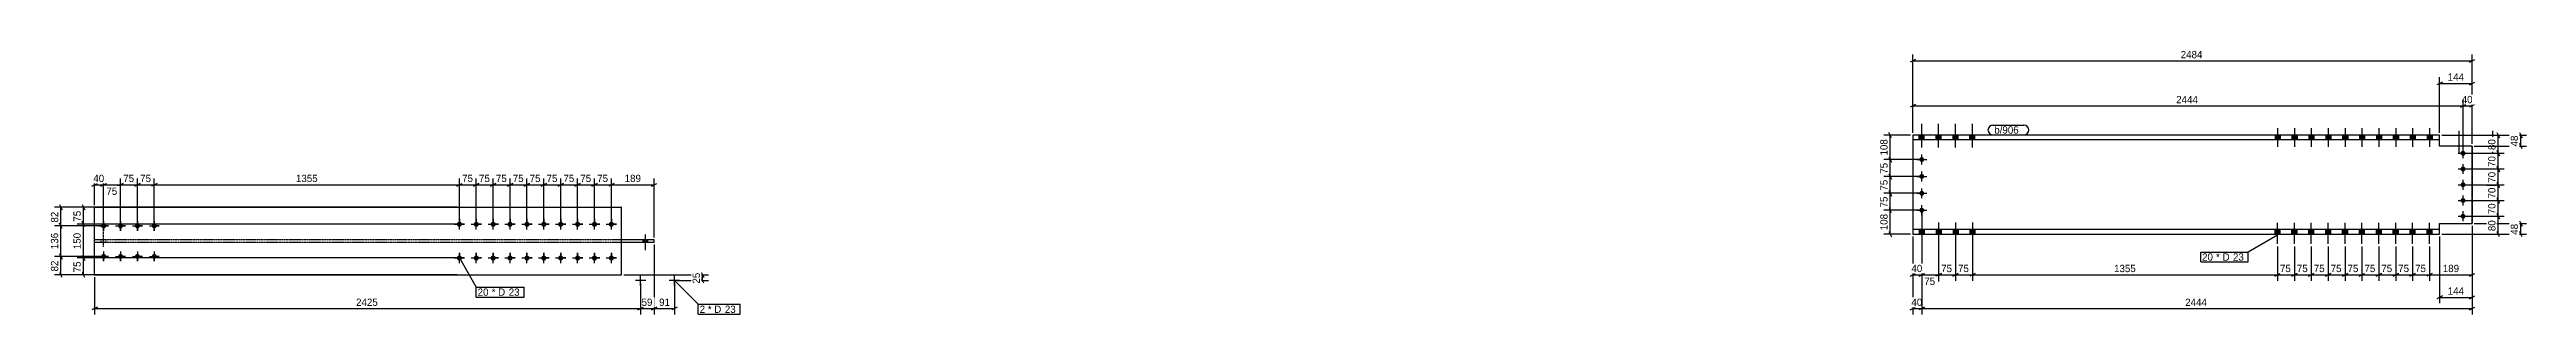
# Model space of a CAD drawing. Header units: millimetres. Extents: x 26 to 11027, y 32 to 1208.
import ezdxf

# ---------------------------------------------------------------- set-up
doc = ezdxf.new("R2010")
doc.units = ezdxf.units.MM
doc.linetypes.add('DXK_LINE_DOT2', pattern=[3.9198, 1.9599, -1.9599])
doc.linetypes.add('DXK_LINE_DOT4', pattern=[0.9408, 0.4704, -0.4704])
doc.styles.add('Comic Sans MS', font='COMIC.TTF', dxfattribs={"height": 0.2})

msp = doc.modelspace()

# ---------------------------------------------------------------- hatches: boundary and pattern name
at = {"linetype": 'Continuous'}
for points in [[(8352, 828), (8330, 828), (8330, 807), (8352, 807)], [(8352, 828), (8330, 828), (8330, 807), (8352, 807)], [(8427, 828), (8405, 828), (8405, 807), (8427, 807)], [(8427, 828), (8405, 828), (8405, 807), (8427, 807)], [(8502, 828), (8480, 828), (8480, 807), (8502, 807)], [(8502, 828), (8480, 828), (8480, 807), (8502, 807)], [(8577, 828), (8555, 828), (8555, 807), (8577, 807)], [(8577, 828), (8555, 828), (8555, 807), (8577, 807)], [(9933, 828), (9910, 828), (9910, 807), (9933, 807)], [(9933, 828), (9910, 828), (9910, 807), (9933, 807)], [(10008, 828), (9985, 828), (9985, 807), (10008, 807)], [(10008, 828), (9985, 828), (9985, 807), (10008, 807)], [(10083, 828), (10060, 828), (10060, 807), (10083, 807)], [(10083, 828), (10060, 828), (10060, 807), (10083, 807)], [(10158, 828), (10135, 828), (10135, 807), (10158, 807)], [(10158, 828), (10135, 828), (10135, 807), (10158, 807)], [(10233, 828), (10210, 828), (10210, 807), (10233, 807)], [(10233, 828), (10210, 828), (10210, 807), (10233, 807)], [(10308, 828), (10285, 828), (10285, 807), (10308, 807)], [(10308, 828), (10285, 828), (10285, 807), (10308, 807)], [(10383, 828), (10360, 828), (10360, 807), (10383, 807)], [(10383, 828), (10360, 828), (10360, 807), (10383, 807)], [(10458, 828), (10435, 828), (10435, 807), (10458, 807)], [(10458, 828), (10435, 828), (10435, 807), (10458, 807)], [(10533, 828), (10510, 828), (10510, 807), (10533, 807)], [(10533, 828), (10510, 828), (10510, 807), (10533, 807)], [(10608, 828), (10585, 828), (10585, 807), (10608, 807)], [(10608, 828), (10585, 828), (10585, 807), (10608, 807)], [(8341, 731, -1), (8341, 709, -1)], [(10734, 748, -1), (10756, 748, -1)], [(10734, 678, -1), (10756, 678, -1)], [(8341, 656, -1), (8341, 634, -1)], [(8341, 581, -1), (8341, 559, -1)], [(10734, 608, -1), (10756, 608, -1)], [(1846, 444, -1), (1846, 421, -1)], [(1921, 444, -1), (1921, 421, -1)], [(1996, 444, -1), (1996, 421, -1)], [(2071, 444, -1), (2071, 421, -1)], [(2146, 444, -1), (2146, 421, -1)], [(2221, 444, -1), (2221, 421, -1)], [(2296, 444, -1), (2296, 421, -1)], [(2371, 444, -1), (2371, 421, -1)], [(2446, 444, -1), (2446, 421, -1)], [(2521, 444, -1), (2521, 421, -1)], [(8341, 506, -1), (8341, 484, -1)], [(10734, 538, -1), (10756, 538, -1)], [(10734, 468, -1), (10756, 468, -1)], [(266, 436, -1), (266, 414, -1)], [(341, 436, -1), (341, 414, -1)], [(416, 436, -1), (416, 414, -1)], [(491, 436, -1), (491, 414, -1)], [(2660, 352), (2682, 352), (2682, 363), (2660, 363)], [(2660, 352), (2682, 352), (2682, 363), (2660, 363)], [(2660, 352), (2682, 352), (2682, 363), (2660, 363)], [(2660, 352), (2682, 352), (2682, 363), (2660, 363)], [(2660, 352), (2682, 352), (2682, 363), (2660, 363)], [(8352, 409), (8330, 409), (8330, 388), (8352, 388)], [(8352, 409), (8330, 409), (8330, 388), (8352, 388)], [(8427, 409), (8405, 409), (8405, 388), (8427, 388)], [(8427, 409), (8405, 409), (8405, 388), (8427, 388)], [(8502, 409), (8480, 409), (8480, 388), (8502, 388)], [(8502, 409), (8480, 409), (8480, 388), (8502, 388)], [(8577, 409), (8555, 409), (8555, 388), (8577, 388)], [(8577, 409), (8555, 409), (8555, 388), (8577, 388)], [(9933, 409), (9910, 409), (9910, 388), (9933, 388)], [(9933, 409), (9910, 409), (9910, 388), (9933, 388)], [(10008, 409), (9985, 409), (9985, 388), (10008, 388)], [(10008, 409), (9985, 409), (9985, 388), (10008, 388)], [(10083, 409), (10060, 409), (10060, 388), (10083, 388)], [(10083, 409), (10060, 409), (10060, 388), (10083, 388)], [(10158, 409), (10135, 409), (10135, 388), (10158, 388)], [(10158, 409), (10135, 409), (10135, 388), (10158, 388)], [(10233, 409), (10210, 409), (10210, 388), (10233, 388)], [(10233, 409), (10210, 409), (10210, 388), (10233, 388)], [(10308, 409), (10285, 409), (10285, 388), (10308, 388)], [(10308, 409), (10285, 409), (10285, 388), (10308, 388)], [(10383, 409), (10360, 409), (10360, 388), (10383, 388)], [(10383, 409), (10360, 409), (10360, 388), (10383, 388)], [(10458, 409), (10435, 409), (10435, 388), (10458, 388)], [(10458, 409), (10435, 409), (10435, 388), (10458, 388)], [(10533, 409), (10510, 409), (10510, 388), (10533, 388)], [(10533, 409), (10510, 409), (10510, 388), (10533, 388)], [(10608, 409), (10585, 409), (10585, 388), (10608, 388)], [(10608, 409), (10585, 409), (10585, 388), (10608, 388)], [(266, 301, -1), (266, 279, -1)], [(341, 301, -1), (341, 279, -1)], [(416, 301, -1), (416, 279, -1)], [(491, 301, -1), (491, 279, -1)], [(1846, 294, -1), (1846, 271, -1)], [(1921, 294, -1), (1921, 271, -1)], [(1996, 294, -1), (1996, 271, -1)], [(2071, 294, -1), (2071, 271, -1)], [(2146, 294, -1), (2146, 271, -1)], [(2221, 294, -1), (2221, 271, -1)], [(2296, 294, -1), (2296, 271, -1)], [(2371, 294, -1), (2371, 271, -1)], [(2446, 294, -1), (2446, 271, -1)], [(2521, 294, -1), (2521, 271, -1)]]:
    msp.add_hatch(color=3, dxfattribs=at).paths.add_polyline_path(points)

# ---------------------------------------------------------------- linework, layer by layer
at = {"color": 8, "linetype": 'Continuous'}
for p, q in [((8313, 1164), (8289, 1152)), ((8301, 838), (8301, 1186)), ((8301, 1158), (10785, 1158)), ((10773, 1152), (10797, 1164)), ((10785, 790), (10785, 1186)), ((10653, 1064), (10629, 1052)), ((10641, 838), (10641, 1086)), ((10641, 1058), (10785, 1058)), ((10773, 1052), (10797, 1064)), ((10785, 790), (10785, 1086)), ((8313, 964), (8289, 952)), ((8301, 838), (8301, 986)), ((10733, 952), (10757, 964)), ((10745, 758), (10745, 986)), ((10745, 958), (10785, 958)), ((10797, 964), (10773, 952)), ((10785, 790), (10785, 986)), ((8291, 828), (8173, 828)), ((8207, 816), (8195, 840)), ((8201, 720), (8201, 828)), ((10651, 828), (10927, 828)), ((10895, 840), (10907, 816)), ((10901, 748), (10901, 828)), ((10995, 840), (11007, 816)), ((11007, 768), (10995, 792)), ((11001, 780), (11001, 828)), ((8331, 720), (8173, 720)), ((8195, 732), (8207, 708)), ((10755, 748), (10927, 748)), ((10755, 678), (10927, 678)), ((10907, 736), (10895, 760)), ((10907, 666), (10895, 690)), ((254, 602), (278, 614)), ((266, 435), (266, 633)), ((329, 602), (353, 614)), ((341, 435), (341, 636)), ((404, 602), (428, 614)), ((416, 435), (416, 636)), ((416, 608), (491, 608)), ((503, 614), (479, 602)), ((503, 614), (479, 602)), ((491, 435), (491, 636)), ((491, 435), (491, 636)), ((1834, 602), (1858, 614)), ((1846, 443), (1846, 636)), ((1909, 602), (1933, 614)), ((1921, 443), (1921, 636)), ((1984, 602), (2008, 614)), ((1996, 443), (1996, 636)), ((2059, 602), (2083, 614)), ((2071, 443), (2071, 636)), ((2134, 602), (2158, 614)), ((2146, 443), (2146, 636)), ((2209, 602), (2233, 614)), ((2221, 443), (2221, 636)), ((2284, 602), (2308, 614)), ((2296, 443), (2296, 636)), ((2359, 602), (2383, 614)), ((2371, 443), (2371, 636)), ((2434, 602), (2458, 614)), ((2446, 443), (2446, 636)), ((2533, 614), (2509, 602)), ((2521, 443), (2521, 636)), ((2521, 608), (2711, 608)), ((2699, 602), (2723, 614)), ((2711, 373), (2711, 636)), ((8331, 645), (8173, 645)), ((8331, 570), (8173, 570)), ((8207, 633), (8195, 657)), ((8207, 558), (8195, 582)), ((10755, 608), (10927, 608)), ((10895, 620), (10907, 596)), ((10901, 538), (10901, 608)), ((1836, 508), (148, 508)), ((170, 520), (182, 496)), ((182, 421), (170, 445)), ((176, 433), (176, 508)), ((8331, 495), (8173, 495)), ((8207, 483), (8195, 507)), ((8201, 388), (8201, 495)), ((8341, 485), (8341, 32)), ((8341, 485), (8341, 179)), ((10755, 538), (10927, 538)), ((10907, 526), (10895, 550)), ((10995, 448), (11007, 424)), ((1836, 433), (148, 433)), ((2711, 342), (2711, 32)), ((8291, 388), (8173, 388)), ((8195, 400), (8207, 376)), ((8301, 378), (8301, 32)), ((8416, 343), (8416, 182)), ((8491, 343), (8491, 182)), ((8566, 343), (8566, 182)), ((8566, 343), (8566, 182)), ((9921, 334), (9921, 182)), ((9996, 334), (9996, 182)), ((10071, 334), (10071, 182)), ((10146, 334), (10146, 182)), ((10221, 334), (10221, 182)), ((10296, 334), (10296, 182)), ((10371, 334), (10371, 182)), ((10446, 334), (10446, 182)), ((10521, 334), (10521, 182)), ((10596, 334), (10596, 182)), ((10651, 388), (11027, 388)), ((10785, 426), (10785, 182)), ((10795, 436), (11027, 436)), ((11007, 376), (10995, 400)), ((11001, 388), (11001, 436)), ((256, 290), (48, 290)), ((70, 302), (82, 278)), ((76, 208), (76, 290)), ((1836, 283), (148, 283)), ((170, 295), (182, 271)), ((216, 208), (48, 208)), ((82, 196), (70, 220)), ((1836, 208), (148, 208)), ((182, 196), (170, 220)), ((226, 198), (226, 32)), ((2576, 208), (2952, 208)), ((2651, 173), (2651, 32)), ((2801, 173), (2801, 32)), ((2811, 183), (2952, 183)), ((2920, 220), (2932, 196)), ((2932, 171), (2920, 195)), ((2926, 183), (2926, 208)), ((8329, 202), (8353, 214)), ((8404, 202), (8428, 214)), ((8479, 202), (8503, 214)), ((8491, 208), (8566, 208)), ((8578, 214), (8554, 202)), ((8578, 214), (8554, 202)), ((9909, 202), (9933, 214)), ((9984, 202), (10008, 214)), ((10059, 202), (10083, 214)), ((10134, 202), (10158, 214)), ((10209, 202), (10233, 214)), ((10221, 208), (10296, 208)), ((10308, 214), (10284, 202)), ((10359, 202), (10383, 214)), ((10434, 202), (10458, 214)), ((10509, 202), (10533, 214)), ((10608, 214), (10584, 202)), ((10596, 208), (10785, 208)), ((10653, 114), (10629, 102)), ((10773, 202), (10797, 214)), ((10773, 102), (10797, 114)), ((238, 64), (214, 52)), ((2639, 52), (2663, 64)), ((2699, 52), (2723, 64)), ((2711, 58), (2801, 58)), ((2813, 64), (2789, 52)), ((8289, 52), (8313, 64)), ((8301, 58), (8341, 58)), ((8353, 64), (8329, 52)), ((10641, 108), (10785, 108)), ((10773, 52), (10797, 64))]:
    msp.add_line(p, q, dxfattribs=at)
at = {"color": 7, "linetype": 'Continuous'}
for p, q in [((10641, 828), (8301, 828)), ((8301, 828), (8301, 388)), ((10641, 807), (8301, 807)), ((10641, 807), (10641, 828)), ((10641, 780), (10641, 807)), ((10785, 780), (10641, 780)), ((10785, 436), (10785, 780)), ((226, 208), (226, 508)), ((226, 508), (2566, 508)), ((2566, 208), (2566, 508)), ((2711, 363), (2566, 363)), ((2711, 352), (2566, 352)), ((2711, 352), (2711, 363)), ((10641, 409), (8301, 409)), ((8301, 388), (10641, 388)), ((10641, 409), (10641, 436)), ((10641, 436), (10785, 436)), ((10641, 388), (10641, 409)), ((226, 208), (2566, 208))]:
    msp.add_line(p, q, dxfattribs=at)
at = {"color": 3, "linetype": 'Continuous'}
for p, q in [((8330, 807), (8330, 828)), ((8330, 807), (8330, 828)), ((8341, 774), (8341, 878)), ((8341, 774), (8341, 878)), ((8352, 807), (8352, 828)), ((8352, 807), (8352, 828)), ((8405, 807), (8405, 828)), ((8405, 807), (8405, 828)), ((8416, 774), (8416, 878)), ((8416, 774), (8416, 878)), ((8427, 807), (8427, 828)), ((8427, 807), (8427, 828)), ((8480, 807), (8480, 828)), ((8480, 807), (8480, 828)), ((8491, 774), (8491, 878)), ((8491, 774), (8491, 878)), ((8502, 807), (8502, 828)), ((8502, 807), (8502, 828)), ((8555, 807), (8555, 828)), ((8555, 807), (8555, 828)), ((8566, 774), (8566, 878)), ((8566, 774), (8566, 878)), ((8577, 807), (8577, 828)), ((8577, 807), (8577, 828)), ((9910, 828), (9910, 807)), ((9910, 828), (9910, 807)), ((9921, 860), (9921, 777)), ((9921, 860), (9921, 777)), ((9933, 828), (9933, 807)), ((9933, 828), (9933, 807)), ((9985, 828), (9985, 807)), ((9985, 828), (9985, 807)), ((9996, 860), (9996, 777)), ((9996, 860), (9996, 777)), ((10008, 828), (10008, 807)), ((10008, 828), (10008, 807)), ((10060, 828), (10060, 807)), ((10060, 828), (10060, 807)), ((10071, 860), (10071, 777)), ((10071, 860), (10071, 777)), ((10083, 828), (10083, 807)), ((10083, 828), (10083, 807)), ((10135, 828), (10135, 807)), ((10135, 828), (10135, 807)), ((10146, 860), (10146, 777)), ((10146, 860), (10146, 777)), ((10158, 828), (10158, 807)), ((10158, 828), (10158, 807)), ((10210, 828), (10210, 807)), ((10210, 828), (10210, 807)), ((10221, 860), (10221, 777)), ((10221, 860), (10221, 777)), ((10233, 828), (10233, 807)), ((10233, 828), (10233, 807)), ((10285, 828), (10285, 807)), ((10285, 828), (10285, 807)), ((10296, 860), (10296, 777)), ((10296, 860), (10296, 777)), ((10308, 828), (10308, 807)), ((10308, 828), (10308, 807)), ((10360, 828), (10360, 807)), ((10360, 828), (10360, 807)), ((10371, 860), (10371, 777)), ((10371, 860), (10371, 777)), ((10383, 828), (10383, 807)), ((10383, 828), (10383, 807)), ((10435, 828), (10435, 807)), ((10435, 828), (10435, 807)), ((10446, 860), (10446, 777)), ((10446, 860), (10446, 777)), ((10458, 828), (10458, 807)), ((10458, 828), (10458, 807)), ((10510, 828), (10510, 807)), ((10510, 828), (10510, 807)), ((10521, 860), (10521, 777)), ((10521, 860), (10521, 777)), ((10533, 828), (10533, 807)), ((10533, 828), (10533, 807)), ((10585, 828), (10585, 807)), ((10585, 828), (10585, 807)), ((10596, 860), (10596, 777)), ((10596, 860), (10596, 777)), ((10608, 828), (10608, 807)), ((10608, 828), (10608, 807)), ((10726, 847), (10726, 747)), ((10876, 847), (10876, 747)), ((8319, 720), (8363, 720)), ((8341, 698), (8341, 742)), ((8341, 623), (8341, 667)), ((10723, 748), (10767, 748)), ((10723, 678), (10767, 678)), ((10745, 726), (10745, 770)), ((10745, 656), (10745, 700)), ((8319, 645), (8363, 645)), ((8319, 570), (8363, 570)), ((8341, 548), (8341, 592)), ((10723, 608), (10767, 608)), ((10745, 586), (10745, 630)), ((10745, 516), (10745, 560)), ((266, 447), (266, 403)), ((266, 447), (266, 433)), ((341, 447), (341, 403)), ((341, 447), (341, 433)), ((416, 447), (416, 403)), ((416, 447), (416, 433)), ((491, 447), (491, 403)), ((491, 447), (491, 433)), ((1846, 456), (1846, 440)), ((1846, 410), (1846, 456)), ((1921, 456), (1921, 440)), ((1921, 410), (1921, 456)), ((1996, 456), (1996, 440)), ((1996, 410), (1996, 456)), ((2071, 456), (2071, 440)), ((2071, 410), (2071, 456)), ((2146, 456), (2146, 440)), ((2146, 410), (2146, 456)), ((2221, 456), (2221, 440)), ((2221, 410), (2221, 456)), ((2296, 456), (2296, 440)), ((2296, 410), (2296, 456)), ((2371, 456), (2371, 440)), ((2371, 410), (2371, 456)), ((2446, 456), (2446, 440)), ((2446, 410), (2446, 456)), ((2521, 456), (2521, 440)), ((2521, 410), (2521, 456)), ((8319, 495), (8363, 495)), ((8341, 473), (8341, 517)), ((8341, 441), (8341, 338)), ((8341, 441), (8341, 338)), ((8416, 441), (8416, 338)), ((8416, 441), (8416, 338)), ((8491, 441), (8491, 338)), ((8491, 441), (8491, 338)), ((8566, 441), (8566, 338)), ((8566, 441), (8566, 338)), ((10723, 538), (10767, 538)), ((10723, 468), (10767, 468)), ((10745, 446), (10745, 490)), ((244, 425), (288, 425)), ((244, 425), (259, 425)), ((266, 403), (266, 418)), ((288, 425), (274, 425)), ((319, 425), (363, 425)), ((319, 425), (334, 425)), ((341, 403), (341, 418)), ((363, 425), (349, 425)), ((394, 425), (438, 425)), ((394, 425), (409, 425)), ((416, 403), (416, 418)), ((438, 425), (424, 425)), ((469, 425), (513, 425)), ((469, 425), (484, 425)), ((491, 403), (491, 418)), ((513, 425), (499, 425)), ((1823, 433), (1839, 433)), ((1823, 433), (1869, 433)), ((1846, 410), (1846, 425)), ((1869, 433), (1854, 433)), ((1898, 433), (1914, 433)), ((1898, 433), (1944, 433)), ((1921, 410), (1921, 425)), ((1944, 433), (1929, 433)), ((1973, 433), (1989, 433)), ((1973, 433), (2019, 433)), ((1996, 410), (1996, 425)), ((2019, 433), (2004, 433)), ((2048, 433), (2064, 433)), ((2048, 433), (2094, 433)), ((2071, 410), (2071, 425)), ((2094, 433), (2079, 433)), ((2123, 433), (2139, 433)), ((2123, 433), (2169, 433)), ((2146, 410), (2146, 425)), ((2169, 433), (2154, 433)), ((2198, 433), (2214, 433)), ((2198, 433), (2244, 433)), ((2221, 410), (2221, 425)), ((2244, 433), (2229, 433)), ((2273, 433), (2289, 433)), ((2273, 433), (2319, 433)), ((2296, 410), (2296, 425)), ((2319, 433), (2304, 433)), ((2348, 433), (2364, 433)), ((2348, 433), (2394, 433)), ((2371, 410), (2371, 425)), ((2394, 433), (2379, 433)), ((2423, 433), (2439, 433)), ((2423, 433), (2469, 433)), ((2446, 410), (2446, 425)), ((2469, 433), (2454, 433)), ((2498, 433), (2514, 433)), ((2498, 433), (2544, 433)), ((2521, 410), (2521, 425)), ((2544, 433), (2529, 433)), ((2660, 363), (2660, 352)), ((2660, 363), (2660, 352)), ((2660, 363), (2660, 352)), ((2660, 363), (2660, 352)), ((2660, 363), (2660, 352)), ((2671, 387), (2671, 318)), ((2671, 387), (2671, 318)), ((2671, 387), (2671, 318)), ((2671, 387), (2671, 318)), ((2671, 387), (2671, 318)), ((2682, 363), (2682, 352)), ((2682, 363), (2682, 352)), ((2682, 363), (2682, 352)), ((2682, 363), (2682, 352)), ((2682, 363), (2682, 352)), ((8330, 409), (8330, 388)), ((8330, 409), (8330, 388)), ((8352, 409), (8352, 388)), ((8352, 409), (8352, 388)), ((8405, 409), (8405, 388)), ((8405, 409), (8405, 388)), ((8427, 409), (8427, 388)), ((8427, 409), (8427, 388)), ((8480, 409), (8480, 388)), ((8480, 409), (8480, 388)), ((8502, 409), (8502, 388)), ((8502, 409), (8502, 388)), ((8555, 409), (8555, 388)), ((8555, 409), (8555, 388)), ((8577, 409), (8577, 388)), ((8577, 409), (8577, 388)), ((9910, 388), (9910, 409)), ((9910, 388), (9910, 409)), ((9921, 345), (9921, 439)), ((9921, 345), (9921, 439)), ((9933, 388), (9933, 409)), ((9933, 388), (9933, 409)), ((9985, 388), (9985, 409)), ((9985, 388), (9985, 409)), ((9996, 345), (9996, 439)), ((9996, 345), (9996, 439)), ((10008, 388), (10008, 409)), ((10008, 388), (10008, 409)), ((10060, 388), (10060, 409)), ((10060, 388), (10060, 409)), ((10071, 345), (10071, 439)), ((10071, 345), (10071, 439)), ((10083, 388), (10083, 409)), ((10083, 388), (10083, 409)), ((10135, 388), (10135, 409)), ((10135, 388), (10135, 409)), ((10146, 345), (10146, 439)), ((10146, 345), (10146, 439)), ((10158, 388), (10158, 409)), ((10158, 388), (10158, 409)), ((10210, 388), (10210, 409)), ((10210, 388), (10210, 409)), ((10221, 345), (10221, 439)), ((10221, 345), (10221, 439)), ((10233, 388), (10233, 409)), ((10233, 388), (10233, 409)), ((10285, 388), (10285, 409)), ((10285, 388), (10285, 409)), ((10296, 345), (10296, 439)), ((10296, 345), (10296, 439)), ((10308, 388), (10308, 409)), ((10308, 388), (10308, 409)), ((10360, 388), (10360, 409)), ((10360, 388), (10360, 409)), ((10371, 345), (10371, 439)), ((10371, 345), (10371, 439)), ((10383, 388), (10383, 409)), ((10383, 388), (10383, 409)), ((10435, 388), (10435, 409)), ((10435, 388), (10435, 409)), ((10446, 345), (10446, 439)), ((10446, 345), (10446, 439)), ((10458, 388), (10458, 409)), ((10458, 388), (10458, 409)), ((10510, 388), (10510, 409)), ((10510, 388), (10510, 409)), ((10521, 345), (10521, 439)), ((10521, 345), (10521, 439)), ((10533, 388), (10533, 409)), ((10533, 388), (10533, 409)), ((10585, 388), (10585, 409)), ((10585, 388), (10585, 409)), ((10596, 345), (10596, 439)), ((10596, 345), (10596, 439)), ((10608, 388), (10608, 409)), ((10608, 388), (10608, 409)), ((244, 290), (288, 290)), ((244, 290), (259, 290)), ((266, 312), (266, 268)), ((266, 312), (266, 297)), ((266, 268), (266, 283)), ((288, 290), (274, 290)), ((319, 290), (363, 290)), ((319, 290), (334, 290)), ((341, 312), (341, 268)), ((341, 312), (341, 297)), ((341, 268), (341, 283)), ((363, 290), (349, 290)), ((394, 290), (438, 290)), ((394, 290), (409, 290)), ((416, 312), (416, 268)), ((416, 312), (416, 297)), ((416, 268), (416, 283)), ((438, 290), (424, 290)), ((469, 290), (513, 290)), ((469, 290), (484, 290)), ((491, 312), (491, 268)), ((491, 312), (491, 297)), ((491, 268), (491, 283)), ((513, 290), (499, 290)), ((1823, 283), (1839, 283)), ((1823, 283), (1869, 283)), ((1846, 306), (1846, 290)), ((1846, 260), (1846, 306)), ((1846, 260), (1846, 275)), ((1869, 283), (1854, 283)), ((1898, 283), (1914, 283)), ((1898, 283), (1944, 283)), ((1921, 306), (1921, 290)), ((1921, 260), (1921, 306)), ((1921, 260), (1921, 275)), ((1944, 283), (1929, 283)), ((1973, 283), (1989, 283)), ((1973, 283), (2019, 283)), ((1996, 306), (1996, 290)), ((1996, 260), (1996, 306)), ((1996, 260), (1996, 275)), ((2019, 283), (2004, 283)), ((2048, 283), (2064, 283)), ((2048, 283), (2094, 283)), ((2071, 306), (2071, 290)), ((2071, 260), (2071, 306)), ((2071, 260), (2071, 275)), ((2094, 283), (2079, 283)), ((2123, 283), (2139, 283)), ((2123, 283), (2169, 283)), ((2146, 306), (2146, 290)), ((2146, 260), (2146, 306)), ((2146, 260), (2146, 275)), ((2169, 283), (2154, 283)), ((2198, 283), (2214, 283)), ((2198, 283), (2244, 283)), ((2221, 306), (2221, 290)), ((2221, 260), (2221, 306)), ((2221, 260), (2221, 275)), ((2244, 283), (2229, 283)), ((2273, 283), (2289, 283)), ((2273, 283), (2319, 283)), ((2296, 306), (2296, 290)), ((2296, 260), (2296, 306)), ((2296, 260), (2296, 275)), ((2319, 283), (2304, 283)), ((2348, 283), (2364, 283)), ((2348, 283), (2394, 283)), ((2371, 306), (2371, 290)), ((2371, 260), (2371, 306)), ((2371, 260), (2371, 275)), ((2394, 283), (2379, 283)), ((2423, 283), (2439, 283)), ((2423, 283), (2469, 283)), ((2446, 306), (2446, 290)), ((2446, 260), (2446, 306)), ((2446, 260), (2446, 275)), ((2469, 283), (2454, 283)), ((2498, 283), (2514, 283)), ((2498, 283), (2544, 283)), ((2521, 306), (2521, 290)), ((2521, 260), (2521, 306)), ((2521, 260), (2521, 275)), ((2544, 283), (2529, 283)), ((2674, 183), (2628, 183)), ((2651, 160), (2651, 206)), ((2824, 183), (2778, 183)), ((2801, 160), (2801, 206))]:
    msp.add_line(p, q, dxfattribs=at)
at = {"color": 7, "linetype": 'DXK_LINE_DOT4'}
for p, q in [((10641, 807), (10641, 828)), ((10641, 780), (10641, 807)), ((10785, 780), (10785, 436)), ((2566, 363), (226, 363)), ((2566, 352), (226, 352)), ((10641, 409), (10641, 436)), ((10641, 388), (10641, 409))]:
    msp.add_line(p, q, dxfattribs=at)
at = {"color": 3, "linetype": 'DXK_LINE_DOT2'}
for p, q in [((255, 352), (255, 363)), ((255, 352), (255, 363)), ((255, 352), (255, 363)), ((255, 352), (255, 363)), ((266, 333), (266, 401)), ((266, 333), (266, 401)), ((266, 333), (266, 401)), ((266, 333), (266, 401)), ((277, 352), (277, 363)), ((277, 352), (277, 363)), ((277, 352), (277, 363)), ((277, 352), (277, 363))]:
    msp.add_line(p, q, dxfattribs=at)

# ---------------------------------------------------------------- wipeouts: each hides what was drawn before it
at = {"color": 0}
for points in [[(9638, 271), (9638, 303), (9586, 303), (9586, 271)], [(1980, 115), (1980, 147), (1927, 147), (1927, 115)], [(2940, 39), (2940, 71), (2913, 71), (2913, 39)]]:
    msp.add_wipeout(points, dxfattribs=at)

# ---------------------------------------------------------------- next in the draw order: wipeouts: each hides what was drawn before it
for points in [[(9602, 1164), (9602, 1208), (9485, 1208), (9485, 1164)], [(10755, 1064), (10755, 1108), (10671, 1108), (10671, 1064)], [(10798, 964), (10798, 1008), (10733, 1008), (10733, 964)], [(8195, 816), (8150, 816), (8150, 732), (8195, 732)], [(8788, 835), (8788, 867), (8663, 867), (8663, 835)], [(10895, 820), (10850, 820), (10850, 755), (10895, 755)], [(2658, 614), (2658, 658), (2574, 658), (2574, 614)], [(10895, 605), (10850, 605), (10850, 540), (10895, 540)], [(170, 503), (126, 503), (126, 438), (170, 438)], [(8195, 483), (8150, 483), (8150, 399), (8195, 399)], [(10995, 444), (10950, 444), (10950, 379), (10995, 379)], [(70, 281), (26, 281), (26, 216), (70, 216)], [(2920, 228), (2876, 228), (2876, 163), (2920, 163)], [(9638, 271), (9638, 303), (9586, 303), (9586, 271)], [(10291, 214), (10291, 258), (10226, 258), (10226, 214)], [(10733, 214), (10733, 258), (10649, 258), (10649, 214)], [(1980, 115), (1980, 147), (1927, 147), (1927, 115)], [(2785, 64), (2785, 108), (2727, 108), (2727, 64)], [(2940, 39), (2940, 71), (2913, 71), (2913, 39)], [(8354, 64), (8354, 108), (8289, 108), (8289, 64)]]:
    msp.add_wipeout(points, dxfattribs=at)

# ---------------------------------------------------------------- next in the draw order: linework, layer by layer
at = {"color": 8, "linetype": 'Continuous'}
for p, q in [((8301, 958), (10745, 958)), ((10733, 952), (10757, 964)), ((10745, 758), (10745, 986)), ((10651, 828), (11027, 828)), ((8331, 720), (8173, 720)), ((8195, 732), (8207, 708)), ((8201, 645), (8201, 720)), ((10755, 748), (10927, 748)), ((10895, 760), (10907, 736)), ((10901, 678), (10901, 748)), ((2446, 608), (2521, 608)), ((2533, 614), (2509, 602)), ((2521, 443), (2521, 636)), ((10755, 608), (10927, 608)), ((10907, 596), (10895, 620)), ((216, 508), (48, 508)), ((70, 520), (82, 496)), ((182, 421), (170, 445)), ((8331, 495), (8173, 495)), ((8207, 483), (8195, 507)), ((8341, 485), (8341, 32)), ((10755, 538), (10927, 538)), ((10755, 468), (10927, 468)), ((10895, 550), (10907, 526)), ((10907, 456), (10895, 480)), ((10901, 468), (10901, 538)), ((1836, 433), (148, 433)), ((176, 283), (176, 433)), ((2711, 342), (2711, 32)), ((10221, 334), (10221, 182)), ((10296, 334), (10296, 182)), ((10596, 334), (10596, 182)), ((10651, 388), (10927, 388)), ((10785, 426), (10785, 32)), ((10785, 426), (10785, 82)), ((10907, 376), (10895, 400)), ((10146, 208), (10221, 208)), ((10233, 214), (10209, 202)), ((10284, 202), (10308, 214)), ((10521, 208), (10596, 208)), ((10608, 214), (10584, 202)), ((2651, 58), (2711, 58)), ((2723, 64), (2699, 52)), ((8353, 64), (8329, 52)), ((8341, 58), (10785, 58))]:
    msp.add_line(p, q, dxfattribs=at)
at = {"color": 7, "linetype": 'Continuous'}
for p, q in [((1846, 283), (1921, 153)), ((9580, 265), (9580, 309)), ((1921, 109), (1921, 153))]:
    msp.add_line(p, q, dxfattribs=at)

# ---------------------------------------------------------------- next in the draw order: texts
at = {"color": 3, "style": 'Comic Sans MS'}
for s, p in [('2484', (9491, 1170)), ('144', (10677, 1070)), ('40', (10739, 970)), ('189', (2580, 620)), ('75', (10232, 220)), ('189', (10655, 220)), ('91', (2733, 70)), ('40', (8295, 70))]:
    msp.add_text(s, height=32.4, dxfattribs=at).set_placement(p)
for s, p in [('108', (8189, 738)), ('80', (10889, 762)), ('70', (10889, 547)), ('75', (164, 444)), ('108', (8189, 406)), ('48', (10989, 386)), ('82', (64, 223)), ('25', (2914, 169))]:
    msp.add_text(s, height=32.4, rotation=90.0002, dxfattribs=at).set_placement(p)

# ---------------------------------------------------------------- next in the draw order: wipeouts: each hides what was drawn before it
at = {"color": 0}
for points in [[(8788, 835), (8788, 867), (8663, 867), (8663, 835)], [(9714, 271), (9714, 303), (9648, 303), (9648, 271)], [(2055, 115), (2055, 147), (1989, 147), (1989, 115)], [(3015, 39), (3015, 71), (2949, 71), (2949, 39)]]:
    msp.add_wipeout(points, dxfattribs=at)

# ---------------------------------------------------------------- next in the draw order: linework, layer by layer
at = {"color": 7, "linetype": 'Continuous'}
for p, q in [((8657, 873), (8794, 873)), ((8657, 829), (8794, 829))]:
    msp.add_line(p, q, dxfattribs=at)
for centre, start, end in [((8657, 851), 90, 270), ((8794, 851), 270, 90)]:
    msp.add_arc(centre, 22, start, end, dxfattribs=at)

# ---------------------------------------------------------------- next in the draw order: texts
at = {"color": 3, "style": 'Comic Sans MS'}
msp.add_text('b/906', height=32.4, dxfattribs=at).set_placement((8663, 835))

# ---------------------------------------------------------------- next in the draw order: wipeouts: each hides what was drawn before it
at = {"color": 0}
for points in [[(9582, 964), (9582, 1008), (9465, 1008), (9465, 964)], [(8195, 715), (8150, 715), (8150, 650), (8195, 650)], [(10895, 745), (10850, 745), (10850, 680), (10895, 680)], [(2516, 614), (2516, 658), (2451, 658), (2451, 614)], [(10895, 535), (10850, 535), (10850, 470), (10895, 470)], [(170, 400), (126, 400), (126, 316), (170, 316)], [(9714, 271), (9714, 303), (9648, 303), (9648, 271)], [(10216, 214), (10216, 258), (10151, 258), (10151, 214)], [(10591, 214), (10591, 258), (10526, 258), (10526, 214)], [(2055, 115), (2055, 147), (1989, 147), (1989, 115)], [(2713, 64), (2713, 108), (2649, 108), (2649, 64)], [(3015, 39), (3015, 71), (2949, 71), (2949, 39)], [(9622, 64), (9622, 108), (9505, 108), (9505, 64)]]:
    msp.add_wipeout(points, dxfattribs=at)

# ---------------------------------------------------------------- next in the draw order: linework, layer by layer
at = {"color": 8, "linetype": 'Continuous'}
for p, q in [((10795, 780), (11027, 780)), ((10755, 678), (10927, 678)), ((10895, 690), (10907, 666)), ((10901, 608), (10901, 678)), ((2371, 608), (2446, 608)), ((2458, 614), (2434, 602)), ((2446, 443), (2446, 636)), ((8331, 645), (8173, 645)), ((8195, 657), (8207, 633)), ((8201, 570), (8201, 645)), ((76, 425), (76, 508)), ((10755, 468), (10927, 468)), ((10895, 480), (10907, 456)), ((10901, 388), (10901, 468)), ((256, 425), (48, 425)), ((82, 413), (70, 437)), ((10146, 334), (10146, 182)), ((10521, 334), (10521, 182)), ((10641, 378), (10641, 82)), ((1836, 283), (148, 283)), ((170, 295), (182, 271)), ((176, 208), (176, 283)), ((2651, 173), (2651, 32)), ((10071, 208), (10146, 208)), ((10158, 214), (10134, 202)), ((10446, 208), (10521, 208)), ((10533, 214), (10509, 202)), ((226, 58), (2651, 58)), ((2639, 52), (2663, 64))]:
    msp.add_line(p, q, dxfattribs=at)
at = {"color": 7, "linetype": 'Continuous'}
for p in [(2801, 183), (2907, 33)]:
    msp.add_line(p, (2907, 77), dxfattribs=at)

# ---------------------------------------------------------------- next in the draw order: texts
at = {"color": 3, "style": 'Comic Sans MS'}
for s, p in [('2444', (9471, 970)), ('75', (2458, 620)), ('20', (9586, 271)), ('75', (10157, 220)), ('75', (10532, 220)), ('20', (1927, 115)), ('59', (2655, 70)), ('2', (2913, 39)), ('2444', (9511, 70))]:
    msp.add_text(s, height=32.4, dxfattribs=at).set_placement(p)
for s, p in [('75', (8189, 657)), ('70', (10889, 687)), ('70', (10889, 477)), ('150', (164, 322))]:
    msp.add_text(s, height=32.4, rotation=90.0002, dxfattribs=at).set_placement(p)

# ---------------------------------------------------------------- next in the draw order: wipeouts: each hides what was drawn before it
at = {"color": 0}
for points in [[(9776, 271), (9776, 303), (9723, 303), (9723, 271)], [(2117, 115), (2117, 147), (2065, 147), (2065, 115)], [(3077, 39), (3077, 71), (3025, 71), (3025, 39)]]:
    msp.add_wipeout(points, dxfattribs=at)

# ---------------------------------------------------------------- next in the draw order: wipeouts: each hides what was drawn before it
for points in [[(10995, 836), (10950, 836), (10950, 771), (10995, 771)], [(10895, 675), (10850, 675), (10850, 610), (10895, 610)], [(2441, 614), (2441, 658), (2376, 658), (2376, 614)], [(8195, 640), (8150, 640), (8150, 575), (8195, 575)], [(70, 499), (26, 499), (26, 434), (70, 434)], [(10895, 460), (10850, 460), (10850, 395), (10895, 395)], [(170, 278), (126, 278), (126, 213), (170, 213)], [(9776, 271), (9776, 303), (9723, 303), (9723, 271)], [(10141, 214), (10141, 258), (10076, 258), (10076, 214)], [(10516, 214), (10516, 258), (10451, 258), (10451, 214)], [(2117, 115), (2117, 147), (2065, 147), (2065, 115)], [(10755, 114), (10755, 158), (10671, 158), (10671, 114)], [(1497, 64), (1497, 108), (1380, 108), (1380, 64)], [(3077, 39), (3077, 71), (3025, 71), (3025, 39)]]:
    msp.add_wipeout(points, dxfattribs=at)

# ---------------------------------------------------------------- next in the draw order: linework, layer by layer
at = {"color": 8, "linetype": 'Continuous'}
for p, q in [((2296, 608), (2371, 608)), ((2383, 614), (2359, 602)), ((2371, 443), (2371, 636)), ((8331, 570), (8173, 570)), ((8195, 582), (8207, 558)), ((8201, 495), (8201, 570)), ((256, 425), (48, 425)), ((82, 413), (70, 437)), ((76, 290), (76, 425)), ((10071, 334), (10071, 182)), ((10446, 334), (10446, 182)), ((256, 290), (48, 290)), ((70, 302), (82, 278)), ((9996, 208), (10071, 208)), ((10083, 214), (10059, 202)), ((10371, 208), (10446, 208)), ((10458, 214), (10434, 202))]:
    msp.add_line(p, q, dxfattribs=at)
at = {"color": 7, "linetype": 'Continuous'}
for p, q in [((9580, 309), (9791, 309)), ((9580, 265), (9791, 265)), ((9791, 265), (9791, 309)), ((1921, 153), (2133, 153)), ((2133, 109), (2133, 153)), ((1921, 109), (2133, 109)), ((2907, 77), (3093, 77)), ((2907, 33), (3093, 33)), ((3093, 33), (3093, 77))]:
    msp.add_line(p, q, dxfattribs=at)

# ---------------------------------------------------------------- next in the draw order: texts
at = {"color": 3, "style": 'Comic Sans MS'}
for s, p in [('48', (10989, 778)), ('70', (10889, 617)), ('75', (8189, 582)), ('82', (64, 440)), ('80', (10889, 402)), ('75', (164, 219))]:
    msp.add_text(s, height=32.4, rotation=90.0002, dxfattribs=at).set_placement(p)
for s, p in [('75', (2383, 620)), ('* D', (9648, 271)), ('23', (9723, 271)), ('75', (10082, 220)), ('75', (10457, 220)), ('* D', (1989, 115)), ('23', (2065, 115)), ('144', (10677, 120)), ('2425', (1387, 70)), ('* D', (2949, 39)), ('23', (3025, 39))]:
    msp.add_text(s, height=32.4, dxfattribs=at).set_placement(p)

# ---------------------------------------------------------------- next in the draw order: wipeouts: each hides what was drawn before it
at = {"color": 0}
for points in [[(2366, 614), (2366, 658), (2301, 658), (2301, 614)], [(8195, 565), (8150, 565), (8150, 500), (8195, 500)], [(70, 400), (26, 400), (26, 316), (70, 316)], [(10066, 214), (10066, 258), (10001, 258), (10001, 214)], [(10441, 214), (10441, 258), (10376, 258), (10376, 214)]]:
    msp.add_wipeout(points, dxfattribs=at)

# ---------------------------------------------------------------- next in the draw order: linework, layer by layer
at = {"color": 8, "linetype": 'Continuous'}
for p, q in [((2221, 608), (2296, 608)), ((2308, 614), (2284, 602)), ((2296, 443), (2296, 636)), ((9996, 334), (9996, 182)), ((10371, 334), (10371, 182)), ((9921, 208), (9996, 208)), ((10008, 214), (9984, 202)), ((10296, 208), (10371, 208)), ((10383, 214), (10359, 202))]:
    msp.add_line(p, q, dxfattribs=at)

# ---------------------------------------------------------------- next in the draw order: texts
at = {"color": 3, "style": 'Comic Sans MS'}
for p in [(2308, 620), (10007, 220), (10382, 220)]:
    msp.add_text('75', height=32.4, dxfattribs=at).set_placement(p)
for s, p in [('75', (8189, 507)), ('136', (64, 322))]:
    msp.add_text(s, height=32.4, rotation=90.0002, dxfattribs=at).set_placement(p)

# ---------------------------------------------------------------- next in the draw order: wipeouts: each hides what was drawn before it
at = {"color": 0}
for points in [[(2291, 614), (2291, 658), (2226, 658), (2226, 614)], [(9991, 214), (9991, 258), (9926, 258), (9926, 214)], [(10366, 214), (10366, 258), (10301, 258), (10301, 214)]]:
    msp.add_wipeout(points, dxfattribs=at)

# ---------------------------------------------------------------- next in the draw order: linework, layer by layer
at = {"color": 8, "linetype": 'Continuous'}
for p, q in [((2146, 608), (2221, 608)), ((2233, 614), (2209, 602)), ((2221, 443), (2221, 636)), ((9921, 334), (9921, 182)), ((8566, 208), (9921, 208)), ((9909, 202), (9933, 214))]:
    msp.add_line(p, q, dxfattribs=at)
at = {"color": 7, "linetype": 'Continuous'}
msp.add_line((9921, 384), (9791, 309), dxfattribs=at)

# ---------------------------------------------------------------- next in the draw order: texts
at = {"color": 3, "style": 'Comic Sans MS'}
for p in [(2233, 620), (9932, 220), (10307, 220)]:
    msp.add_text('75', height=32.4, dxfattribs=at).set_placement(p)

# ---------------------------------------------------------------- next in the draw order: wipeouts: each hides what was drawn before it
at = {"color": 0}
for points in [[(2216, 614), (2216, 658), (2151, 658), (2151, 614)], [(8561, 214), (8561, 258), (8496, 258), (8496, 214)], [(9299, 214), (9299, 258), (9188, 258), (9188, 214)]]:
    msp.add_wipeout(points, dxfattribs=at)

# ---------------------------------------------------------------- next in the draw order: linework, layer by layer
at = {"color": 8, "linetype": 'Continuous'}
for p, q in [((2071, 608), (2146, 608)), ((2158, 614), (2134, 602)), ((2146, 443), (2146, 636)), ((8491, 343), (8491, 182)), ((8416, 208), (8491, 208)), ((8503, 214), (8479, 202))]:
    msp.add_line(p, q, dxfattribs=at)

# ---------------------------------------------------------------- next in the draw order: texts
at = {"color": 3, "style": 'Comic Sans MS'}
for s, p in [('75', (2158, 620)), ('75', (8502, 220)), ('1355', (9195, 220))]:
    msp.add_text(s, height=32.4, dxfattribs=at).set_placement(p)

# ---------------------------------------------------------------- next in the draw order: wipeouts: each hides what was drawn before it
at = {"color": 0}
for points in [[(2141, 614), (2141, 658), (2076, 658), (2076, 614)], [(8486, 214), (8486, 258), (8421, 258), (8421, 214)]]:
    msp.add_wipeout(points, dxfattribs=at)

# ---------------------------------------------------------------- next in the draw order: linework, layer by layer
at = {"color": 8, "linetype": 'Continuous'}
for p, q in [((1996, 608), (2071, 608)), ((2083, 614), (2059, 602)), ((2071, 443), (2071, 636)), ((8416, 343), (8416, 179)), ((8341, 208), (8416, 208)), ((8428, 214), (8404, 202))]:
    msp.add_line(p, q, dxfattribs=at)

# ---------------------------------------------------------------- next in the draw order: texts
at = {"color": 3, "style": 'Comic Sans MS'}
for p in [(2083, 620), (8427, 220)]:
    msp.add_text('75', height=32.4, dxfattribs=at).set_placement(p)

# ---------------------------------------------------------------- next in the draw order: wipeouts: each hides what was drawn before it
at = {"color": 0}
for points in [[(2066, 614), (2066, 658), (2001, 658), (2001, 614)], [(8411, 157), (8411, 202), (8346, 202), (8346, 157)]]:
    msp.add_wipeout(points, dxfattribs=at)

# ---------------------------------------------------------------- next in the draw order: linework, layer by layer
at = {"color": 8, "linetype": 'Continuous'}
for p, q in [((1921, 608), (1996, 608)), ((2008, 614), (1984, 602)), ((1996, 443), (1996, 636)), ((8341, 485), (8341, 182)), ((8301, 378), (8301, 182)), ((8289, 202), (8313, 214)), ((8301, 208), (8341, 208)), ((8353, 214), (8329, 202))]:
    msp.add_line(p, q, dxfattribs=at)

# ---------------------------------------------------------------- next in the draw order: texts
at = {"color": 3, "style": 'Comic Sans MS'}
for p in [(2008, 620), (8352, 163)]:
    msp.add_text('75', height=32.4, dxfattribs=at).set_placement(p)

# ---------------------------------------------------------------- next in the draw order: wipeouts: each hides what was drawn before it
at = {"color": 0}
for points in [[(1991, 614), (1991, 658), (1926, 658), (1926, 614)], [(8354, 214), (8354, 258), (8289, 258), (8289, 214)]]:
    msp.add_wipeout(points, dxfattribs=at)

# ---------------------------------------------------------------- next in the draw order: linework, layer by layer
at = {"color": 8, "linetype": 'Continuous'}
for p, q in [((1846, 608), (1921, 608)), ((1933, 614), (1909, 602)), ((1921, 443), (1921, 636))]:
    msp.add_line(p, q, dxfattribs=at)

# ---------------------------------------------------------------- next in the draw order: texts
at = {"color": 3, "style": 'Comic Sans MS'}
for s, p in [('75', (1933, 620)), ('40', (8295, 220))]:
    msp.add_text(s, height=32.4, dxfattribs=at).set_placement(p)

# ---------------------------------------------------------------- next in the draw order: wipeouts: each hides what was drawn before it
at = {"color": 0}
msp.add_wipeout([(1916, 614), (1916, 658), (1851, 658), (1851, 614)], dxfattribs=at)

# ---------------------------------------------------------------- next in the draw order: linework, layer by layer
at = {"color": 8, "linetype": 'Continuous'}
for p, q in [((491, 608), (1846, 608)), ((1834, 602), (1858, 614)), ((1846, 443), (1846, 636))]:
    msp.add_line(p, q, dxfattribs=at)

# ---------------------------------------------------------------- next in the draw order: texts
at = {"color": 3, "style": 'Comic Sans MS'}
msp.add_text('75', height=32.4, dxfattribs=at).set_placement((1858, 620))

# ---------------------------------------------------------------- next in the draw order: wipeouts: each hides what was drawn before it
at = {"color": 0}
for points in [[(486, 614), (486, 658), (421, 658), (421, 614)], [(1224, 614), (1224, 658), (1114, 658), (1114, 614)]]:
    msp.add_wipeout(points, dxfattribs=at)

# ---------------------------------------------------------------- next in the draw order: linework, layer by layer
at = {"color": 8, "linetype": 'Continuous'}
for p, q in [((341, 608), (416, 608)), ((428, 614), (404, 602)), ((416, 435), (416, 636))]:
    msp.add_line(p, q, dxfattribs=at)

# ---------------------------------------------------------------- next in the draw order: texts
at = {"color": 3, "style": 'Comic Sans MS'}
for s, p in [('75', (428, 620)), ('1355', (1120, 620))]:
    msp.add_text(s, height=32.4, dxfattribs=at).set_placement(p)

# ---------------------------------------------------------------- next in the draw order: wipeouts: each hides what was drawn before it
at = {"color": 0}
msp.add_wipeout([(411, 614), (411, 658), (346, 658), (346, 614)], dxfattribs=at)

# ---------------------------------------------------------------- next in the draw order: linework, layer by layer
at = {"color": 8, "linetype": 'Continuous'}
for p, q in [((266, 608), (341, 608)), ((353, 614), (329, 602)), ((341, 435), (341, 633))]:
    msp.add_line(p, q, dxfattribs=at)

# ---------------------------------------------------------------- next in the draw order: texts
at = {"color": 3, "style": 'Comic Sans MS'}
msp.add_text('75', height=32.4, dxfattribs=at).set_placement((353, 620))

# ---------------------------------------------------------------- next in the draw order: wipeouts: each hides what was drawn before it
at = {"color": 0}
msp.add_wipeout([(336, 557), (336, 602), (271, 602), (271, 557)], dxfattribs=at)

# ---------------------------------------------------------------- next in the draw order: linework, layer by layer
at = {"color": 8, "linetype": 'Continuous'}
for p, q in [((214, 602), (238, 614)), ((226, 518), (226, 636)), ((226, 608), (266, 608)), ((278, 614), (254, 602)), ((266, 435), (266, 636))]:
    msp.add_line(p, q, dxfattribs=at)

# ---------------------------------------------------------------- next in the draw order: texts
at = {"color": 3, "style": 'Comic Sans MS'}
msp.add_text('75', height=32.4, dxfattribs=at).set_placement((278, 563))

# ---------------------------------------------------------------- next in the draw order: wipeouts: each hides what was drawn before it
at = {"color": 0}
msp.add_wipeout([(279, 614), (279, 658), (214, 658), (214, 614)], dxfattribs=at)

# ---------------------------------------------------------------- next in the draw order: texts
at = {"color": 3, "style": 'Comic Sans MS'}
msp.add_text('40', height=32.4, dxfattribs=at).set_placement((220, 620))

doc.saveas('drawing.dxf')
